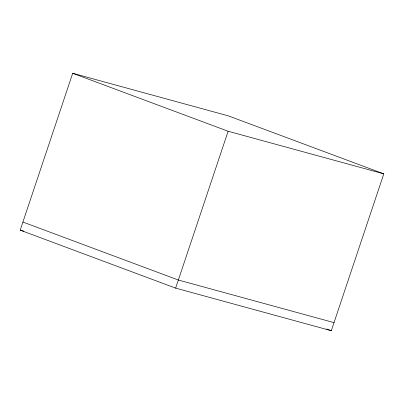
<?xml version="1.0" encoding="UTF-8"?>
<svg xmlns="http://www.w3.org/2000/svg" width="404" height="404" viewBox="0 0 404 404"><rect width="100%" height="100%" fill="white"/><g stroke="black" fill="none" stroke-linecap="round" stroke-linejoin="round"><path stroke-width="0.61" d="M20.2 230.154L72.69 73.281L228.356 115.877L383.8 173.846L331.31 330.719L175.644 288.123L20.2 230.154L23.846 231.154M175.644 288.123L228.134 131.249L383.8 173.846M334.017 322.629L178.351 280.028L22.907 222.059M72.69 73.281L228.134 131.249M326.584 328.957L331.31 330.719"/></g></svg>
